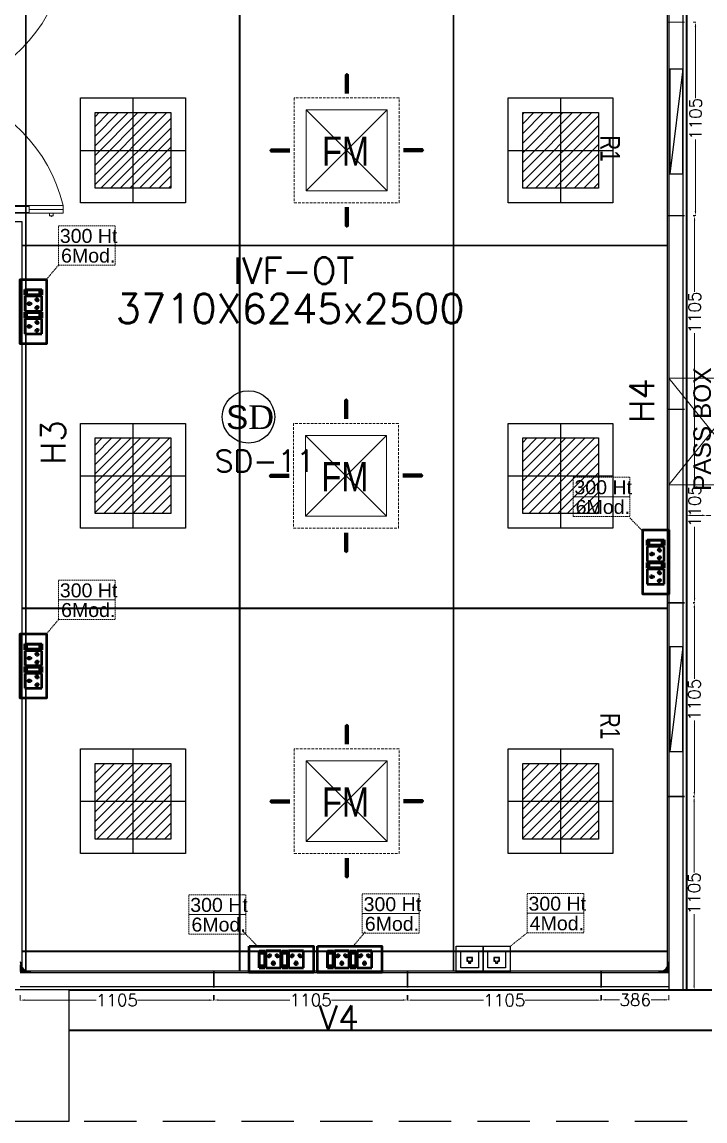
# Model space of a CAD drawing. Extents: x 3550807 to 4078732, y -628171 to -515859.
# Drawn here: x 3714547 to 3718454, y -608386 to -602098 of the extents above; entities that cross this region are included whole.
import ezdxf
from ezdxf.enums import TextEntityAlignment as Align

# ---------------------------------------------------------------- set-up
doc = ezdxf.new("R2010")
doc.units = 0
doc.header["$LTSCALE"] = 6
doc.header["$MEASUREMENT"] = 0
for name, pattern in [('1', [0]), ('CONTINU', [0]), ('DASHED', [0.75, 0.5, -0.25]), ('DASHED2', [0.375, 0.25, -0.125]), ('HIDDEN', [0.375, 0.25, -0.125])]:
    doc.linetypes.add(name, pattern=pattern)
doc.layers.get('Defpoints').update_dxf_attribs({"linetype": 'CONTINUOUS'})
for name, color, linetype, lineweight in [('0 Room description', 6, 'CONTINUOUS', 5), ('0 Room Dimensions', 7, 'CONTINUOUS', 0), ('1200 Door', 144, 'CONTINUOUS', 5), ('Ahlada 50mm Ceiling Panels', 191, 'CONTINUOUS', 0), ('Ahlada Coving', 3, 'CONTINUOUS', 0), ('Double Leaf Door', 4, 'CONTINUOUS', 18), ('ELE. 2N0S OF 6-16 UPS SOCKETS', 191, 'CONTINUOUS', 15), ('FA-BELOW SMOKE DERECTOR', 1, 'CONTINUOUS', 25), ('MEP_HVAC_RA_RAISERS', 3, 'CONTINUOUS', 0), ('Partition-80WP', 7, 'CONTINUOUS', 5), ('Supply Diffusers', 3, 'CONTINUOUS', 0), ('WALL', 10, 'CONTINUOUS', 35), ('WIN', 151, 'CONTINUOUS', 9)]:
    doc.layers.add(name, color=color, linetype=linetype, lineweight=lineweight)
for name, color, linetype in [('80 mm Wall', 5, 'CONTINUOUS'), ('Chajja', 7, 'CONTINUOUS'), ('COL', 5, 'CONTINUOUS'), ('DIM', 7, 'CONTINUOUS'), ('ELE.LAN POINT', 3, 'CONTINUOUS'), ('FA-FIRE TEXT', 7, 'CONTINUOUS'), ('MEP_HVAC_SUPPLY_DIFFUSER', 5, 'CONTINUOUS'), ('TEXT', 5, 'CONTINUOUS')]:
    doc.layers.add(name, color=color, linetype=linetype)
doc.layers.add('CFT_LOOPING', color=7, linetype='1', lineweight=0, true_color=0xd6d600)
doc.layers.add('ELE-42W EMERGENCY DOWN LIGHT', color=7, linetype='CONTINUOUS', true_color=0x608ec6)
doc.styles.add('ARIAL', font='arial.ttf')
doc.styles.add('ARIEL', font='sanss___.ttf', dxfattribs={"width": 0.75})
doc.styles.add('PDF Times New Roman', font='times.ttf')
doc.styles.add('ROMAN', font='arial.ttf', dxfattribs={"width": 0.8})
doc.styles.add('ROMANS', font='romans.shx')
doc.styles.add('SIMPLEX', font='SIMPLEX')
doc.styles.get("Standard").update_dxf_attribs({"font": 'SIMPLEX'})
doc.dimstyles.new('AEPL1', dxfattribs={"dimtxt": 100, "dimasz": 25, "dimexe": 1.25, "dimexo": 50, "dimtad": 0, "dimdec": 0, "dimtxsty": 'ROMANS', "dimcen": 2.5, "dimclrd": 250, "dimclre": 250, "dimadec": 0, "dimazin": 0, "dimtfac": 1, "dimtdec": 0, "dimtmove": 0, "dimatfit": 3, "dimfxl": 0, "dimlwd": 0, "dimlwe": 0, "dimarcsym": 0})

# ---------------------------------------------------------------- blocks, each defined once
blk = doc.blocks.new('1500x80')
at = {"layer": 'Double Leaf Door'}
for points in [[(99336.2, -25417.9), (99341.1, -25417.9), (99341.1, -25121.4), (99336.2, -25121.4)], [(99379.8, -25121.4), (99374.8, -25121.4), (99374.8, -25417.9), (99379.8, -25417.9)], [(100704.2, -25121.4), (100709.2, -25121.4), (100709.2, -25417.9), (100704.2, -25417.9)], [(100747.8, -25417.9), (100742.9, -25417.9), (100742.9, -25121.4), (100747.8, -25121.4)]]:
    blk.add_hatch(color=6, dxfattribs=at).paths.add_polyline_path(points)
at = {"layer": 'Double Leaf Door', "color": 8}
for p, q in [((99336.2, -25581.8), (99336.2, -24927.6)), ((99336.2, -24927.6), (99379.8, -24927.6)), ((99358, -25121.4), (99358, -24927.6)), ((99379.8, -24927.6), (99379.8, -25581.8)), ((100747.8, -24927.6), (100704.2, -24927.6)), ((100704.2, -24927.6), (100704.2, -25581.8)), ((100726, -25121.4), (100726, -24927.6)), ((100747.8, -25581.8), (100747.8, -24927.6)), ((99321.8, -24985.1), (99321.8, -25003.1)), ((99336.2, -24983.1), (99323.7, -24983.1)), ((99323.7, -25005), (99336.2, -25005)), ((99336.2, -24983.1), (99336.2, -25005)), ((100747.8, -24983.1), (100760.3, -24983.1)), ((100747.8, -24983.1), (100747.8, -25005)), ((100760.3, -25005), (100747.8, -25005)), ((100762.2, -24985.1), (100762.2, -25003.1)), ((99358, -25581.8), (99358, -25417.9)), ((100726, -25581.8), (100726, -25417.9)), ((99292, -25581.8), (99292, -25661.8)), ((99332.2, -25581.8), (99292, -25581.8)), ((99294, -25583.8), (99294, -25659.8)), ((99330.2, -25583.8), (99294, -25583.8)), ((99330.2, -25658.9), (99330.2, -25583.8)), ((99332.2, -25656.9), (99332.2, -25581.8)), ((99379.8, -25581.8), (99336.2, -25581.8)), ((100704.2, -25581.8), (100747.8, -25581.8)), ((100751.8, -25656.9), (100751.8, -25581.8)), ((100751.8, -25581.8), (100792, -25581.8)), ((100753.8, -25658.9), (100753.8, -25583.8)), ((100753.8, -25583.8), (100790, -25583.8)), ((100790, -25583.8), (100790, -25659.8)), ((100792, -25581.8), (100792, -25661.8)), ((99344.1, -25656.9), (99332.2, -25656.9)), ((99344.1, -25661.8), (99344.1, -25656.9)), ((100739.9, -25661.8), (100739.9, -25656.9)), ((100739.9, -25656.9), (100751.8, -25656.9)), ((99292, -25661.8), (99332.2, -25661.8)), ((99294, -25659.8), (99332.2, -25659.8)), ((99342.1, -25658.9), (99330.2, -25658.9)), ((99332.2, -25659.8), (99342.1, -25659.8)), ((99332.2, -25661.8), (99344.1, -25661.8)), ((99342.1, -25659.8), (99342.1, -25658.9)), ((100751.8, -25661.8), (100739.9, -25661.8)), ((100741.9, -25659.8), (100741.9, -25658.9)), ((100741.9, -25658.9), (100753.8, -25658.9)), ((100751.8, -25659.8), (100741.9, -25659.8)), ((100790, -25659.8), (100751.8, -25659.8)), ((100792, -25661.8), (100751.8, -25661.8))]:
    blk.add_line(p, q, dxfattribs=at)
at = {"layer": 'Double Leaf Door', "color": 6}
for p, q in [((99379.8, -25121.4), (99336.2, -25121.4)), ((99336.2, -25121.4), (99336.2, -25417.9)), ((99341.1, -25417.9), (99341.1, -25121.4)), ((99374.8, -25417.9), (99374.8, -25121.4)), ((99379.8, -25417.9), (99379.8, -25121.4)), ((100704.2, -25417.9), (100704.2, -25121.4)), ((100704.2, -25121.4), (100747.8, -25121.4)), ((100709.2, -25417.9), (100709.2, -25121.4)), ((100742.9, -25417.9), (100742.9, -25121.4)), ((100747.8, -25121.4), (100747.8, -25417.9)), ((99336.2, -25417.9), (99379.8, -25417.9)), ((100747.8, -25417.9), (100704.2, -25417.9))]:
    blk.add_line(p, q, dxfattribs=at)
at = {"layer": 'Double Leaf Door', "color": 6, "ltscale": 100}
for p, q in [((99374.8, -25121.4), (99374.8, -25417.9)), ((100709.2, -25121.4), (100709.2, -25417.9))]:
    blk.add_line(p, q, dxfattribs=at)
at = {"layer": 'Double Leaf Door', "color": 6}
for points in [[(99336.2, -25121.4), (99336.2, -25417.9), (99341.1, -25417.9), (99341.1, -25121.4), (99336.2, -25121.4)], [(99379.8, -25121.4), (99379.8, -25417.9), (99374.8, -25417.9), (99374.8, -25121.4), (99379.8, -25121.4)], [(100704.2, -25121.4), (100704.2, -25417.9), (100709.2, -25417.9), (100709.2, -25121.4), (100704.2, -25121.4)], [(100747.8, -25121.4), (100747.8, -25417.9), (100742.9, -25417.9), (100742.9, -25121.4), (100747.8, -25121.4)]]:
    blk.add_lwpolyline(points, dxfattribs=at)
at = {"layer": 'Double Leaf Door', "ltscale": 5000}
for points in [[(99336.2, -25121.4), (99336.2, -25417.9), (99341.1, -25417.9), (99341.1, -25121.4), (99336.2, -25121.4)], [(100747.8, -25121.4), (100747.8, -25417.9), (100742.9, -25417.9), (100742.9, -25121.4), (100747.8, -25121.4)]]:
    blk.add_lwpolyline(points, dxfattribs=at)
at = {"layer": 'Double Leaf Door', "color": 8}
for centre, radius, start, end in [((99175.8, -25796.3), 892.3, 13.90597, 76.78637), ((100908.2, -25796.3), 892.3, 103.21363, 166.09403), ((99321.8, -24994.1), 3.72, 90, 270), ((99323.7, -24985.1), 1.98, 90, 180), ((99323.7, -25003.1), 1.98, 180, 270), ((100760.3, -24985.1), 1.98, 0, 90), ((100760.3, -25003.1), 1.98, 270, 0), ((100762.2, -24994.1), 3.72, 270, 90)]:
    blk.add_arc(centre, radius, start, end, dxfattribs=at)
blk = doc.blocks.new('A010004 Mezz.F. Layout Plan$0$b & c')
at = {"layer": 'Ahlada Coving', "color": 3}
for p, q in [((-4.1, 40.9), (-5.7, 42.5)), ((-2.7, 7.8), (-3.7, 7.8)), ((-3.7, 7.8), (-2.7, 6)), ((4.9, 15.3), (-2.7, 7.8)), ((-2.7, 6), (5.7, 14.4)), ((8.7, 11.4), (0.3, 3)), ((0.3, 3), (2.1, 2)), ((2.1, 3), (9.7, 10.6)), ((2.1, 2), (2.1, 3)), ((36.9, 0), (35.3, 1.6))]:
    blk.add_line(p, q, dxfattribs=at)
blk.add_lwpolyline([(-5.7, 30.7), (-5.7, 5.7), (0, 0), (25, 0), (22.8, 1.5), (13.2, 1.5), (3.6, 4.5), (3.6, 1.5), (0.6, 1.5), (-4.2, 6.3), (-4.2, 9.3), (-1.2, 9.3), (-4.2, 18.9), (-4.2, 28.4), (-5.7, 30.7)], dxfattribs=at)
for radius, start, end in [(44, 181.9548, 220.5976), (42.5, 184.1661, 265.906), (44, 222.2286, 227.7746), (44, 229.4056, 268.1119)]:
    blk.add_arc((38.3, 44), radius, start, end, dxfattribs=at)
blk = doc.blocks.new('54W EME')
at = {"layer": 'ELE-42W EMERGENCY DOWN LIGHT'}
h = blk.add_hatch(dxfattribs=at)
h.set_pattern_fill('ANSI31', color=8, scale=312.5, style=0)
h.paths.add_polyline_path([(-216.4, -216.4), (-216.4, 216.4), (216.4, 216.4), (216.4, -216.4)])
for p, q in [((0, 300), (0, -300)), ((-300, 0), (300, 0))]:
    blk.add_line(p, q, dxfattribs=at)
for points in [[(-300, -300), (-300, 300), (300, 300), (300, -300)], [(-216.4, -216.4), (-216.4, 216.4), (216.4, 216.4), (216.4, -216.4)]]:
    blk.add_lwpolyline(points, close=True, dxfattribs=at)
blk = doc.blocks.new('6MODULE-UPS')
at = {"layer": 'ELE. 2N0S OF 6-16 UPS SOCKETS', "color": 223, "lineweight": 50}
for p, q in [((-5.7, 91.9), (-5.7, 19.7)), ((-5.7, 91.9), (-5.7, 19.7)), ((19.4, 91.9), (-5.7, 91.9)), ((-5.7, 91.9), (19.4, 91.9)), ((-3.6, 84), (-3.6, 27.6)), ((17.3, 84), (-3.6, 84)), ((17.3, 27.6), (17.3, 84)), ((19.4, 19.7), (19.4, 91.9)), ((23.6, 91.9), (86.9, 91.9)), ((23.6, 19.7), (23.6, 91.9)), ((86.9, 91.9), (86.9, 19.7)), ((91.1, 91.9), (91.1, 19.7)), ((91.1, 91.9), (91.1, 19.7)), ((116.2, 91.9), (91.1, 91.9)), ((91.1, 91.9), (116.2, 91.9)), ((93.2, 84), (93.2, 27.6)), ((114.1, 84), (93.2, 84)), ((114.1, 27.6), (114.1, 84)), ((116.2, 19.7), (116.2, 91.9)), ((120.4, 19.7), (120.4, 91.9)), ((120.4, 91.9), (183.6, 91.9)), ((183.6, 91.9), (183.6, 19.7)), ((-5.7, 19.7), (19.4, 19.7)), ((-3.6, 30.1), (17.3, 30.1)), ((-3.6, 27.6), (17.3, 27.6)), ((86.9, 19.7), (23.6, 19.7)), ((91.1, 19.7), (116.2, 19.7)), ((93.2, 30.1), (114.1, 30.1)), ((93.2, 27.6), (114.1, 27.6)), ((183.6, 19.7), (120.4, 19.7))]:
    blk.add_line(p, q, dxfattribs=at)
blk.add_lwpolyline([(-48.1, 0), (226, 0), (226, 111.6), (-48.1, 111.6)], close=True, dxfattribs=at)
for centre, radius, start, end in [((55.3, 73.6), 4.92, 307.1584, 232.8416), ((55.3, 68.7), 3.14, 161.4031, 18.5969), ((152, 73.6), 4.92, 307.1584, 232.8416), ((152, 68.7), 3.14, 161.4031, 18.5969), ((37.2, 41.7), 4.24, 5.2689, 272.51), ((40.6, 38.8), 3.42, 202.6838, 75.0951), ((69.9, 38.8), 3.42, 104.9049, 337.3162), ((73.3, 41.7), 4.24, 267.49, 174.7311), ((134, 41.7), 4.24, 5.2689, 272.51), ((137.3, 38.8), 3.42, 202.6838, 75.0951), ((166.7, 38.8), 3.42, 104.9049, 337.3162), ((170, 41.7), 4.24, 267.49, 174.7311)]:
    blk.add_arc(centre, radius, start, end, dxfattribs=at)
blk = doc.blocks.new('Voice')
at = {"layer": 'ELE.LAN POINT', "color": 6}
for points in [[(0, -31.8), (127.9, -31.8), (127.9, 92), (0, 92)], [(21.9, -10), (106, -10), (106, 70.1), (21.9, 70.1)], [(77.3, 21.4), (69.7, 21.4), (69.7, 11.7), (58.1, 11.7), (58.1, 21.4), (50.6, 21.4), (50.6, 38.7), (77.3, 38.7)], [(75.9, 22.8), (68.4, 22.8), (68.4, 13), (59.5, 13), (59.5, 22.8), (52, 22.8), (52, 37.4), (75.9, 37.4)]]:
    blk.add_lwpolyline(points, close=True, dxfattribs=at)
blk = doc.blocks.new('SMOKE DETECTOR')
at = {"layer": 'FA-BELOW SMOKE DERECTOR', "color": 7}
blk.add_circle((931028.7, -118293.9), 166, dxfattribs=at)
at = {"layer": 'FA-BELOW SMOKE DERECTOR', "insert": (930887.1, -118373), "char_height": 150, "attachment_point": 7, "style": 'PDF Times New Roman'}
blk.add_mtext('{\\fArial|b0|i0|c0|p34;S}D', dxfattribs=at)
blk = doc.blocks.new('FM3')
at = {"layer": 'Supply Diffusers'}
for p, q in [((234.6, -234.9), (-235.4, 235.1)), ((-235.4, -234.9), (234.6, 235.1))]:
    blk.add_line(p, q, dxfattribs=at)
at = {"layer": 'Supply Diffusers', "color": 7}
for points in [[(0.6, 451.1, 0, 150, 0), (0.6, 390.6, 25, 25, 0), (0.6, 330.1, 25, 25, 0)], [(-451.4, -0.9, 0, 150, 0), (-390.9, -0.9, 25, 25, 0), (-330.4, -0.9, 25, 25, 0)], [(450.6, 1.1, 0, 150, 0), (390.1, 1.1, 25, 25, 0), (329.6, 1.1, 25, 25, 0)], [(0.6, -450.9, 0, 150, 0), (0.6, -390.4, 25, 25, 0), (0.6, -329.9, 25, 25, 0)]]:
    blk.add_lwpolyline(points, format="xyseb", dxfattribs=at)
at = {"layer": 'Supply Diffusers', "linetype": 'DASHED', "ltscale": 5}
blk.add_lwpolyline([(-305.4, -304.9), (304.6, -304.9), (304.6, 305.1), (-305.4, 305.1)], close=True, dxfattribs=at)
at = {"layer": 'Supply Diffusers'}
blk.add_lwpolyline([(-235.4, -234.9), (234.6, -234.9), (234.6, 235.1), (-235.4, 235.1)], close=True, dxfattribs=at)
at = {"layer": 'Supply Diffusers', "style": 'ROMAN', "width": 0.8}
blk.add_text('FM', height=170, dxfattribs=at).set_placement((-144.4, -89.7))
blk = doc.blocks.new('SA DIFFUSER 600X600MM')
at = {"layer": 'Supply Diffusers', "color": 1, "xscale": 0.9836065573758823, "yscale": 0.9836065573758823, "zscale": 0.9836065573758823}
blk.add_blockref('FM3', (1302829.9, -127949.5, 14384.8), dxfattribs=at)
blk = doc.blocks.new('RAISER 400X400MM')
at = {"layer": 'MEP_HVAC_RA_RAISERS', "lineweight": 25}
blk.add_line((2003785.4, 80176.6), (2004185.4, 80126.6), dxfattribs=at)
blk.add_lwpolyline([(2004185.4, 80176.6), (2003785.4, 80176.6), (2003785.4, 80126.6), (2004185.4, 80126.6)], close=True, dxfattribs=at)
blk.add_lwpolyline([(2003985.4, 80105.8, 0, 44.3, 0), (2003985.4, 80054.1, 0, 0, 0), (2003985.4, 79969.7, 0, 0, 0), (2004052.1, 79969.7, 0, 0, 0), (2003868.7, 79926.8, 0, 0, 0), (2003970.3, 79926.8, 0, 0, 0), (2003970.3, 79863.1, 0, 0, 0)], format="xyseb", dxfattribs=at)
at = {"layer": 'MEP_HVAC_RA_RAISERS', "lineweight": 25, "insert": (2004037.9, 79936.9), "char_height": 75, "width": 116.101, "attachment_point": 1, "style": 'ARIEL'}
blk.add_mtext('R1', dxfattribs=at)
blk = doc.blocks.new('*D218')
at = {"layer": 'Defpoints', "color": 0, "linetype": 'ByBlock', "transparency": 16777216}
for p in [(3718347.4, -604873.9), (3718462.4, -604873.9), (3718462.4, -604920.7)]:
    blk.add_point(p, dxfattribs=at)
at = {"layer": 'DIM', "color": 250, "linetype": 'ByBlock', "lineweight": 0, "transparency": 16777216}
for p, q in [((3718347.4, -604923.9), (3718347.4, -604922)), ((3718372.4, -604920.7), (3718437.4, -604920.7)), ((3718462.4, -604920.7), (3718487.4, -604920.7)), ((3718462.4, -604923.9), (3718462.4, -604922))]:
    blk.add_line(p, q, dxfattribs=at)
at = {"layer": 'DIM', "color": 250, "linetype": 'ByBlock', "transparency": 16777216}
for points in [[(3718372.4, -604916.5), (3718372.4, -604924.9), (3718347.4, -604920.7)], [(3718437.4, -604924.9), (3718437.4, -604916.5), (3718462.4, -604920.7)]]:
    blk.add_solid(points, dxfattribs=at)
at = {"layer": 'DIM', "color": 0, "linetype": 'ByBlock', "transparency": 16777216, "insert": (3718572.7, -604920.7), "char_height": 70, "attachment_point": 5, "style": 'ROMANS'}
blk.add_mtext('115', dxfattribs=at)
blk = doc.blocks.new('*D229')
at = {"layer": 'Defpoints', "color": 0, "linetype": 'ByBlock', "transparency": 16777216}
for p in [(3714537.4, -607616.3), (3715642.4, -607616.3), (3715642.4, -607694.6)]:
    blk.add_point(p, dxfattribs=at)
at = {"layer": 'DIM', "color": 250, "linetype": 'ByBlock', "lineweight": 0, "transparency": 16777216}
for p, q in [((3714537.4, -607666.3), (3714537.4, -607695.8)), ((3715642.4, -607666.3), (3715642.4, -607695.8)), ((3714562.4, -607694.6), (3714971.3, -607694.6)), ((3715617.4, -607694.6), (3715208.5, -607694.6))]:
    blk.add_line(p, q, dxfattribs=at)
at = {"layer": 'DIM', "color": 250, "linetype": 'ByBlock', "transparency": 16777216}
for points in [[(3714562.4, -607690.4), (3714562.4, -607698.7), (3714537.4, -607694.6)], [(3715617.4, -607698.7), (3715617.4, -607690.4), (3715642.4, -607694.6)]]:
    blk.add_solid(points, dxfattribs=at)
at = {"layer": 'DIM', "color": 0, "linetype": 'ByBlock', "transparency": 16777216, "insert": (3715089.9, -607694.6), "char_height": 70, "attachment_point": 5, "style": 'ROMANS'}
blk.add_mtext('1105', dxfattribs=at)
blk = doc.blocks.new('*D230')
at = {"layer": 'Defpoints', "color": 0, "linetype": 'ByBlock', "transparency": 16777216}
for p in [(3715645.8, -607616.3), (3716750.4, -607616.3), (3716750.4, -607694)]:
    blk.add_point(p, dxfattribs=at)
at = {"layer": 'DIM', "color": 250, "linetype": 'ByBlock', "lineweight": 0, "transparency": 16777216}
for p, q in [((3715645.8, -607666.3), (3715645.8, -607695.2)), ((3716750.4, -607666.3), (3716750.4, -607695.2)), ((3715670.8, -607694), (3716079.5, -607694)), ((3716725.4, -607694), (3716316.7, -607694))]:
    blk.add_line(p, q, dxfattribs=at)
at = {"layer": 'DIM', "color": 250, "linetype": 'ByBlock', "transparency": 16777216}
for points in [[(3715670.8, -607689.8), (3715670.8, -607698.2), (3715645.8, -607694)], [(3716725.4, -607698.2), (3716725.4, -607689.8), (3716750.4, -607694)]]:
    blk.add_solid(points, dxfattribs=at)
at = {"layer": 'DIM', "color": 0, "linetype": 'ByBlock', "transparency": 16777216, "insert": (3716198.1, -607694), "char_height": 70, "attachment_point": 5, "style": 'ROMANS'}
blk.add_mtext('1105', dxfattribs=at)
blk = doc.blocks.new('*D231')
at = {"layer": 'Defpoints', "color": 0, "linetype": 'ByBlock', "transparency": 16777216}
for p in [(3716753.4, -607616.3), (3717858.4, -607616.3), (3717858.4, -607694.7)]:
    blk.add_point(p, dxfattribs=at)
at = {"layer": 'DIM', "color": 250, "linetype": 'ByBlock', "lineweight": 0, "transparency": 16777216}
for p, q in [((3716753.4, -607666.3), (3716753.4, -607695.9)), ((3717858.4, -607666.3), (3717858.4, -607695.9)), ((3716778.4, -607694.7), (3717187.3, -607694.7)), ((3717833.4, -607694.7), (3717424.5, -607694.7))]:
    blk.add_line(p, q, dxfattribs=at)
at = {"layer": 'DIM', "color": 250, "linetype": 'ByBlock', "transparency": 16777216}
for points in [[(3716778.4, -607690.5), (3716778.4, -607698.8), (3716753.4, -607694.7)], [(3717833.4, -607698.8), (3717833.4, -607690.5), (3717858.4, -607694.7)]]:
    blk.add_solid(points, dxfattribs=at)
at = {"layer": 'DIM', "color": 0, "linetype": 'ByBlock', "transparency": 16777216, "insert": (3717305.9, -607694.7), "char_height": 70, "attachment_point": 5, "style": 'ROMANS'}
blk.add_mtext('1105', dxfattribs=at)
blk = doc.blocks.new('*D232')
at = {"layer": 'Defpoints', "color": 0, "linetype": 'ByBlock', "transparency": 16777216}
for p in [(3717861.4, -607616.3), (3718247.4, -607616.3), (3718247.4, -607692.9)]:
    blk.add_point(p, dxfattribs=at)
at = {"layer": 'DIM', "color": 250, "linetype": 'ByBlock', "lineweight": 0, "transparency": 16777216}
for p, q in [((3717861.4, -607666.3), (3717861.4, -607694.1)), ((3718247.4, -607666.3), (3718247.4, -607694.1)), ((3717886.4, -607692.9), (3717963.8, -607692.9)), ((3718222.4, -607692.9), (3718145, -607692.9))]:
    blk.add_line(p, q, dxfattribs=at)
at = {"layer": 'DIM', "color": 250, "linetype": 'ByBlock', "transparency": 16777216}
for points in [[(3717886.4, -607688.7), (3717886.4, -607697), (3717861.4, -607692.9)], [(3718222.4, -607697), (3718222.4, -607688.7), (3718247.4, -607692.9)]]:
    blk.add_solid(points, dxfattribs=at)
at = {"layer": 'DIM', "color": 0, "linetype": 'ByBlock', "transparency": 16777216, "insert": (3718054.4, -607692.9), "char_height": 70, "attachment_point": 5, "style": 'ROMANS'}
blk.add_mtext('386', dxfattribs=at)
blk = doc.blocks.new('*D248')
at = {"layer": 'Defpoints', "color": 0, "linetype": 'ByBlock', "transparency": 16777216}
for p in [(3718336.4, -606531.2), (3718391.6, -606531.2), (3718327.4, -607636.3)]:
    blk.add_point(p, dxfattribs=at)
at = {"layer": 'DIM', "color": 250, "linetype": 'ByBlock', "lineweight": 0, "transparency": 16777216}
for p, q in [((3718386.4, -606531.2), (3718392.9, -606531.2)), ((3718391.6, -606556.2), (3718391.6, -606965.2)), ((3718391.6, -607611.3), (3718391.6, -607202.3)), ((3718377.4, -607636.3), (3718392.9, -607636.3))]:
    blk.add_line(p, q, dxfattribs=at)
at = {"layer": 'DIM', "color": 250, "linetype": 'ByBlock', "transparency": 16777216}
for points in [[(3718395.8, -606556.2), (3718387.4, -606556.2), (3718391.6, -606531.2)], [(3718387.4, -607611.3), (3718395.8, -607611.3), (3718391.6, -607636.3)]]:
    blk.add_solid(points, dxfattribs=at)
at = {"layer": 'DIM', "color": 0, "linetype": 'ByBlock', "transparency": 16777216, "insert": (3718391.6, -607083.7), "char_height": 70, "attachment_point": 5, "rotation": 90, "style": 'ROMANS'}
blk.add_mtext('1105', dxfattribs=at)
blk = doc.blocks.new('*D250')
at = {"layer": 'Defpoints', "color": 0, "linetype": 'ByBlock', "transparency": 16777216}
for p in [(3718336.4, -605423.2), (3718392.8, -605423.2), (3718336.4, -606528.2)]:
    blk.add_point(p, dxfattribs=at)
at = {"layer": 'DIM', "color": 250, "linetype": 'ByBlock', "lineweight": 0, "transparency": 16777216}
for p, q in [((3718386.4, -605423.2), (3718394, -605423.2)), ((3718392.8, -605448.2), (3718392.8, -605857.1)), ((3718392.8, -606503.2), (3718392.8, -606094.2)), ((3718386.4, -606528.2), (3718394, -606528.2))]:
    blk.add_line(p, q, dxfattribs=at)
at = {"layer": 'DIM', "color": 250, "linetype": 'ByBlock', "transparency": 16777216}
for points in [[(3718396.9, -605448.2), (3718388.6, -605448.2), (3718392.8, -605423.2)], [(3718388.6, -606503.2), (3718396.9, -606503.2), (3718392.8, -606528.2)]]:
    blk.add_solid(points, dxfattribs=at)
at = {"layer": 'DIM', "color": 0, "linetype": 'ByBlock', "transparency": 16777216, "insert": (3718392.8, -605975.7), "char_height": 70, "attachment_point": 5, "rotation": 90, "style": 'ROMANS'}
blk.add_mtext('1105', dxfattribs=at)
blk = doc.blocks.new('*D251')
at = {"layer": 'Defpoints', "color": 0, "linetype": 'ByBlock', "transparency": 16777216}
for p in [(3718336.4, -604315.2), (3718394, -604315.2), (3718336.4, -605420.2)]:
    blk.add_point(p, dxfattribs=at)
at = {"layer": 'DIM', "color": 250, "linetype": 'ByBlock', "lineweight": 0, "transparency": 16777216}
for p, q in [((3718386.4, -604315.2), (3718395.3, -604315.2)), ((3718394, -604340.2), (3718394, -604749.1)), ((3718394, -605395.2), (3718394, -604986.2)), ((3718386.4, -605420.2), (3718395.3, -605420.2))]:
    blk.add_line(p, q, dxfattribs=at)
at = {"layer": 'DIM', "color": 250, "linetype": 'ByBlock', "transparency": 16777216}
for points in [[(3718398.2, -604340.2), (3718389.9, -604340.2), (3718394, -604315.2)], [(3718389.9, -605395.2), (3718398.2, -605395.2), (3718394, -605420.2)]]:
    blk.add_solid(points, dxfattribs=at)
at = {"layer": 'DIM', "color": 0, "linetype": 'ByBlock', "transparency": 16777216, "insert": (3718394, -604867.7), "char_height": 70, "attachment_point": 5, "rotation": 90, "style": 'ROMANS'}
blk.add_mtext('1105', dxfattribs=at)
blk = doc.blocks.new('*D252')
at = {"layer": 'Defpoints', "color": 0, "linetype": 'ByBlock', "transparency": 16777216}
for p in [(3718336.4, -603207.2), (3718394, -603207.2), (3718336.4, -604312.2)]:
    blk.add_point(p, dxfattribs=at)
at = {"layer": 'DIM', "color": 250, "linetype": 'ByBlock', "lineweight": 0, "transparency": 16777216}
for p, q in [((3718386.4, -603207.2), (3718395.3, -603207.2)), ((3718394, -603232.2), (3718394, -603641.1)), ((3718394, -604287.2), (3718394, -603878.2)), ((3718386.4, -604312.2), (3718395.3, -604312.2))]:
    blk.add_line(p, q, dxfattribs=at)
at = {"layer": 'DIM', "color": 250, "linetype": 'ByBlock', "transparency": 16777216}
for points in [[(3718398.2, -603232.2), (3718389.9, -603232.2), (3718394, -603207.2)], [(3718389.9, -604287.2), (3718398.2, -604287.2), (3718394, -604312.2)]]:
    blk.add_solid(points, dxfattribs=at)
at = {"layer": 'DIM', "color": 0, "linetype": 'ByBlock', "transparency": 16777216, "insert": (3718394, -603759.7), "char_height": 70, "attachment_point": 5, "rotation": 90, "style": 'ROMANS'}
blk.add_mtext('1105', dxfattribs=at)
blk = doc.blocks.new('*D253')
at = {"layer": 'Defpoints', "color": 0, "linetype": 'ByBlock', "transparency": 16777216}
for p in [(3718336.4, -602099.2), (3718399.3, -602099.2), (3718336.4, -603204.2)]:
    blk.add_point(p, dxfattribs=at)
at = {"layer": 'DIM', "color": 250, "linetype": 'ByBlock', "lineweight": 0, "transparency": 16777216}
for p, q in [((3718386.4, -602099.2), (3718400.6, -602099.2)), ((3718399.3, -602124.2), (3718399.3, -602533.1)), ((3718399.3, -603179.2), (3718399.3, -602770.2)), ((3718386.4, -603204.2), (3718400.6, -603204.2))]:
    blk.add_line(p, q, dxfattribs=at)
at = {"layer": 'DIM', "color": 250, "linetype": 'ByBlock', "transparency": 16777216}
for points in [[(3718403.5, -602124.2), (3718395.1, -602124.2), (3718399.3, -602099.2)], [(3718395.1, -603179.2), (3718403.5, -603179.2), (3718399.3, -603204.2)]]:
    blk.add_solid(points, dxfattribs=at)
at = {"layer": 'DIM', "color": 0, "linetype": 'ByBlock', "transparency": 16777216, "insert": (3718399.3, -602651.7), "char_height": 70, "attachment_point": 5, "rotation": 90, "style": 'ROMANS'}
blk.add_mtext('1105', dxfattribs=at)

msp = doc.modelspace()

# ---------------------------------------------------------------- linework, layer by layer
at = {"layer": '80 mm Wall', "ltscale": 500}
for p, q in [((3718247.4, -601191.3), (3718247.4, -607636.3)), ((3718327.4, -601191.3), (3718327.4, -607636.3)), ((3714537.4, -607536.3), (3718247.4, -607536.3)), ((3714537.4, -607616.3), (3718247.4, -607616.3))]:
    msp.add_line(p, q, dxfattribs=at)
at = {"layer": 'Ahlada 50mm Ceiling Panels', "linetype": 'ByBlock', "lineweight": -2}
for p, q in [((3714568.4, -607526.3), (3714568.4, -601301.3)), ((3714571.4, -607526.3), (3714571.4, -601301.3)), ((3715791.4, -607526.3), (3715791.4, -601301.3)), ((3715794.4, -607526.3), (3715794.4, -601301.3)), ((3717014.4, -607526.3), (3717014.4, -601301.3)), ((3717017.4, -607526.3), (3717017.4, -601301.3)), ((3718237.4, -601301.3), (3718237.4, -607526.3)), ((3714547.4, -607526.3), (3714547.4, -603241.3)), ((3714547.4, -603374.3), (3718237.4, -603374.3)), ((3714547.4, -603377.3), (3718237.4, -603377.3)), ((3714547.4, -605450.3), (3718237.4, -605450.3)), ((3714547.4, -605453.3), (3718237.4, -605453.3)), ((3714547.4, -607413.3), (3718237.4, -607413.3)), ((3714547.4, -607416.3), (3718237.4, -607416.3)), ((3714547.4, -607526.3), (3718237.4, -607526.3))]:
    msp.add_line(p, q, dxfattribs=at)
at = {"layer": 'Ahlada 50mm Ceiling Panels', "color": 8, "linetype": 'ByBlock', "lineweight": -2}
msp.add_line((3714547.4, -603241.3), (3714137.4, -603241.3), dxfattribs=at)
at = {"layer": 'CFT_LOOPING', "color": 7, "linetype": 'DASHED2', "ltscale": 5}
for p, q in [((3714756, -603488.7), (3714687.4, -603570.6)), ((3718024.4, -604935.2), (3718097.4, -605011.3)), ((3714756, -605516.9), (3714687.4, -605598.8)), ((3715812.7, -607302.3), (3715885.7, -607378.3)), ((3716510.3, -607304.4), (3716441.7, -607386.3)), ((3717436.7, -607309.4), (3717339.9, -607386.3))]:
    msp.add_line(p, q, dxfattribs=at)
for points in [[(3714756, -603263.7), (3715080.8, -603263.7), (3715080.8, -603376.2), (3714756, -603376.2)], [(3714756, -603376.2), (3715080.8, -603376.2), (3715080.8, -603488.7), (3714756, -603488.7)], [(3717699.5, -604701.9), (3718024.4, -604701.9), (3718024.4, -604814.4), (3717699.5, -604814.4)], [(3717699.5, -604814.4), (3718024.4, -604814.4), (3718024.4, -604926.9), (3717699.5, -604926.9)], [(3714756, -605291.9), (3715080.8, -605291.9), (3715080.8, -605404.4), (3714756, -605404.4)], [(3714756, -605404.4), (3715080.8, -605404.4), (3715080.8, -605516.9), (3714756, -605516.9)], [(3715501.8, -607091.9), (3715826.7, -607091.9), (3715826.7, -607204.4), (3715501.8, -607204.4)], [(3716493.5, -607087.3), (3716818.3, -607087.3), (3716818.3, -607199.8), (3716493.5, -607199.8)], [(3717436.7, -607084.4), (3717761.5, -607084.4), (3717761.5, -607196.9), (3717436.7, -607196.9)], [(3715501.8, -607204.4), (3715826.7, -607204.4), (3715826.7, -607316.9), (3715501.8, -607316.9)], [(3716493.5, -607199.8), (3716818.3, -607199.8), (3716818.3, -607312.3), (3716493.5, -607312.3)], [(3717436.7, -607196.9), (3717761.5, -607196.9), (3717761.5, -607309.4), (3717436.7, -607309.4)]]:
    msp.add_lwpolyline(points, close=True, dxfattribs=at)
at = {"layer": 'Chajja', "color": 8, "linetype": 'HIDDEN', "ltscale": 200}
msp.add_line((3709952.4, -608386.3), (3732467.4, -608386.3), dxfattribs=at)
at = {"layer": 'COL', "color": 8}
msp.add_lwpolyline([(3714147.4, -608386.3), (3714817.4, -608386.3), (3714817.4, -607636.3), (3714147.4, -607636.3)], close=True, dxfattribs=at)
at = {"layer": 'Partition-80WP', "ltscale": 0.5}
for p, q in [((3718336.4, -602099.2, -92016.4), (3718241.1, -602099.2, -92016.4)), ((3718336.4, -603204.2, -92016.4), (3718241.1, -603204.2, -92016.4)), ((3718336.4, -603207.2, -92016.4), (3718241.1, -603207.2, -92016.4)), ((3718336.4, -604312.2, -92016.4), (3718241.1, -604312.2, -92016.4)), ((3718336.4, -604315.2, -92016.4), (3718241.1, -604315.2, -92016.4)), ((3718336.4, -605420.2, -92016.4), (3718241.1, -605420.2, -92016.4)), ((3718336.4, -605423.2, -92016.4), (3718241.1, -605423.2, -92016.4)), ((3718336.4, -606528.2, -92016.4), (3718241.1, -606528.2, -92016.4)), ((3718336.4, -606531.2, -92016.4), (3718241.1, -606531.2, -92016.4)), ((3715642.4, -607526.4, -92016.4), (3715642.4, -607621.7, -92016.4)), ((3715645.4, -607526.4, -92016.4), (3715645.4, -607621.7, -92016.4)), ((3716750.4, -607526.4, -92016.4), (3716750.4, -607621.7, -92016.4)), ((3716753.4, -607526.4, -92016.4), (3716753.4, -607621.7, -92016.4)), ((3717858.4, -607526.4, -92016.4), (3717858.4, -607621.7, -92016.4)), ((3717861.4, -607526.4, -92016.4), (3717861.4, -607621.7, -92016.4))]:
    msp.add_line(p, q, dxfattribs=at)
at = {"layer": 'WALL', "color": 8, "linetype": 'ByBlock'}
for p, q in [((3718347.4, -601191.3), (3718347.4, -603778.8)), ((3718347.4, -603778.8), (3718347.4, -607636.3)), ((3714817.4, -607636.3), (3719992.4, -607636.3)), ((3714817.4, -607866.3), (3719992.4, -607866.3))]:
    msp.add_line(p, q, dxfattribs=at)
at = {"layer": 'WIN', "color": 8, "linetype": 'Continuous'}
for p, q in [((3718737.4, -604745.8), (3718247.4, -604135.8)), ((3718247.4, -604745.8), (3718737.4, -604135.8))]:
    msp.add_line(p, q, dxfattribs=at)
at = {"layer": 'WIN', "linetype": 'Continuous'}
msp.add_lwpolyline([(3718247.4, -604745.8), (3718737.4, -604745.8), (3718737.4, -604135.8), (3718247.4, -604135.8)], close=True, dxfattribs=at)

# ---------------------------------------------------------------- block references
at = {"layer": 'Ahlada Coving', "ltscale": 500, "yscale": 1.418185559101401, "zscale": 1.418185559101401}
for p, xscale in [((3714545.4, -607536.3), 1.418185559101401), ((3718239.4, -607536.3), -1.418185559101401)]:
    msp.add_blockref('A010004 Mezz.F. Layout Plan$0$b & c', p, dxfattribs=dict(at, xscale=xscale))
at = {"layer": 'Double Leaf Door', "color": 8, "rotation": 270}
msp.add_blockref('1500x80', (3739709.2, -502444.3), dxfattribs=at)
at = {"layer": 'ELE-42W EMERGENCY DOWN LIGHT', "linetype": 'ByBlock'}
for p in [(3715181.4, -602832.3), (3717627.4, -602832.3), (3715181.4, -604694.3), (3717627.4, -604694.3), (3715181.4, -606556.3), (3717627.4, -606556.3)]:
    msp.add_blockref('54W EME', p, dxfattribs=at)
at = {"layer": 'ELE. 2N0S OF 6-16 UPS SOCKETS', "xscale": -1.344445831101533, "yscale": 1.344445831101533, "zscale": 1.344445831101533}
for p, rotation in [((3714687.4, -603635.3), 89.99999999999925), ((3718247.4, -605067.6), 89.99999999999922), ((3714687.4, -605663.5), 89.99999999999925), ((3715910.4, -607386.3), 180), ((3716302, -607386.3), 180)]:
    msp.add_blockref('6MODULE-UPS', p, dxfattribs=dict(at, rotation=rotation))
at = {"layer": 'ELE.LAN POINT', "color": 7, "xscale": -1.211286963933217, "yscale": 1.211286963933217, "zscale": 1.211286963933217}
for p in [(3717185, -607497.8), (3717339.9, -607497.8)]:
    msp.add_blockref('Voice', p, dxfattribs=at)
at = {"layer": 'FA-BELOW SMOKE DERECTOR', "color": 6, "xscale": 0.9035551315104862, "yscale": 0.9035551315104862, "zscale": 0.9035551315104862}
msp.add_blockref('SMOKE DETECTOR', (2874606.7, -497472.3), dxfattribs=at)
at = {"layer": 'MEP_HVAC_RA_RAISERS', "xscale": 1.5, "yscale": 1.5, "zscale": 1.5, "rotation": 270}
for p in [(3598062.5, 2403310.7, 92016.4), (3598062.5, 2400005.8)]:
    msp.add_blockref('RAISER 400X400MM', p, dxfattribs=at)
at = {"layer": 'MEP_HVAC_SUPPLY_DIFFUSER'}
for p in [(2413574.9, -474882.9, -14384.8), (2413570.9, -476744.9, -14384.8), (2413574.9, -478606.9, -14384.8)]:
    msp.add_blockref('SA DIFFUSER 600X600MM', p, dxfattribs=at)

# ---------------------------------------------------------------- texts
at = {"layer": '0 Room description', "style": 'SIMPLEX'}
msp.add_text('IVF-OT', height=150, dxfattribs=at).set_placement((3716101.2, -603521.2, -1610551), align=Align.MIDDLE)
at = {"layer": '0 Room Dimensions', "lineweight": 0, "style": 'SIMPLEX'}
msp.add_text('3710X6245x2500', height=168, dxfattribs=at).set_placement((3715083.6, -603821.5, 241159.2))
at = {"layer": '1200 Door', "color": 7, "linetype": 'ByBlock', "style": 'ROMANS'}
for s, p in [('H4', (3718162.3, -604391.8, -35804.4)), ('H3', (3714795.3, -604631.8, -35804.4))]:
    msp.add_text(s, height=141.27, rotation=90, dxfattribs=at).set_placement(p)
msp.add_text('V4', height=141.27, dxfattribs=at).set_placement((3716244.7, -607866.3, -35804.4))
at = {"layer": 'DIM', "color": 8, "linetype": 'Continuous', "insert": (3718437.9, -604427.9, -101230.8), "char_height": 100, "width": 754.906, "attachment_point": 5, "rotation": 90, "style": 'ARIAL'}
msp.add_mtext('PASS BOX', dxfattribs=at)
at = {"layer": 'FA-FIRE TEXT', "color": 200, "linetype": 'CONTINU', "insert": (3715650, -604547.1), "char_height": 125, "width": 349.838, "attachment_point": 1, "style": 'ROMANS'}
msp.add_mtext('{\\C256;SD-11\\P}', dxfattribs=at)
at = {"layer": 'TEXT', "color": 7, "char_height": 80, "attachment_point": 1}
for s, insert, width in [('\\A1;{\\fArial|b0|i0|c0|p34;300 Ht\\P}', (3714763.4, -603281.8), 8957.987), ('\\A1;{\\fArial|b0|i0|c0|p34;6Mod.\\P}', (3714770.5, -603394.3), 352.575), ('\\A1;{\\fArial|b0|i0|c0|p34;300 Ht\\P}', (3717707, -604720), 8957.987), ('\\A1;{\\fArial|b0|i0|c0|p34;6Mod.\\P}', (3717714, -604832.5), 352.575), ('\\A1;{\\fArial|b0|i0|c0|p34;300 Ht\\P}', (3714763.4, -605309.9), 8957.987), ('\\A1;{\\fArial|b0|i0|c0|p34;6Mod.\\P}', (3714770.5, -605422.4), 352.575), ('\\A1;{\\fArial|b0|i0|c0|p34;300 Ht\\P}', (3716500.9, -607105.4), 8957.987), ('\\A1;{\\fArial|b0|i0|c0|p34;300 Ht\\P}', (3717444.1, -607102.5), 8957.987), ('\\A1;{\\fArial|b0|i0|c0|p34;300 Ht\\P}', (3715509.3, -607109.9), 8957.987), ('\\A1;{\\fArial|b0|i0|c0|p34;6Mod.\\P}', (3715516.3, -607222.4), 352.575), ('\\A1;{\\fArial|b0|i0|c0|p34;6Mod.\\P}', (3716507.9, -607217.9), 352.575), ('\\A1;{\\fArial|b0|i0|c0|p34;4Mod.\\P}', (3717451.1, -607215), 352.575)]:
    msp.add_mtext(s, dxfattribs=dict(at, insert=insert, width=width))

# ---------------------------------------------------------------- dimensions: what is measured, and where the dimension line sits
at = {"layer": 'DIM', "linetype": 'ByBlock'}
for base, p1, p2, picture, middle in [((3718399.3, -602099.2), (3718336.4, -603204.2, -92016.4), (3718336.4, -602099.2, -92016.4), '*D253', (3718399.3, -602651.7)), ((3718394, -603207.2), (3718336.4, -604312.2, -92016.4), (3718336.4, -603207.2, -92016.4), '*D252', (3718394, -603759.7)), ((3718394, -604315.2), (3718336.4, -605420.2, -92016.4), (3718336.4, -604315.2, -92016.4), '*D251', (3718394, -604867.7)), ((3718392.8, -605423.2), (3718336.4, -606528.2, -92016.4), (3718336.4, -605423.2, -92016.4), '*D250', (3718392.8, -605975.7)), ((3718391.6, -606531.2), (3718327.4, -607636.3), (3718336.4, -606531.2, -92016.4), '*D248', (3718391.6, -607083.7))]:
    dim = msp.add_linear_dim(base=base, p1=p1, p2=p2, angle=90, dimstyle='AEPL1', override={"dimtxt": 70, "dimarcsym": 1}, dxfattribs=at)
    dim.commit()
    dim.dimension.update_dxf_attribs({"geometry": picture, "text_midpoint": middle})
for base, p1, p2, picture, middle in [((3718462.4, -604920.7), (3718347.4, -604873.9), (3718462.4, -604873.9), '*D218', (3718572.7, -604920.7)), ((3715642.4, -607694.6), (3714537.4, -607616.3), (3715642.4, -607616.3, -92016.4), '*D229', (3715089.9, -607694.6)), ((3716750.4, -607694), (3715645.8, -607616.3), (3716750.4, -607616.3, -92016.4), '*D230', (3716198.1, -607694)), ((3717858.4, -607694.7), (3716753.4, -607616.3, -92016.4), (3717858.4, -607616.3, -92016.4), '*D231', (3717305.9, -607694.7)), ((3718247.4, -607692.9), (3717861.4, -607616.3, -92016.4), (3718247.4, -607616.3), '*D232', (3718054.4, -607692.9))]:
    dim = msp.add_linear_dim(base=base, p1=p1, p2=p2, dimstyle='AEPL1', override={"dimtxt": 70, "dimarcsym": 1}, dxfattribs=at)
    dim.commit()
    dim.dimension.update_dxf_attribs({"geometry": picture, "text_midpoint": middle})

doc.saveas('drawing.dxf')
